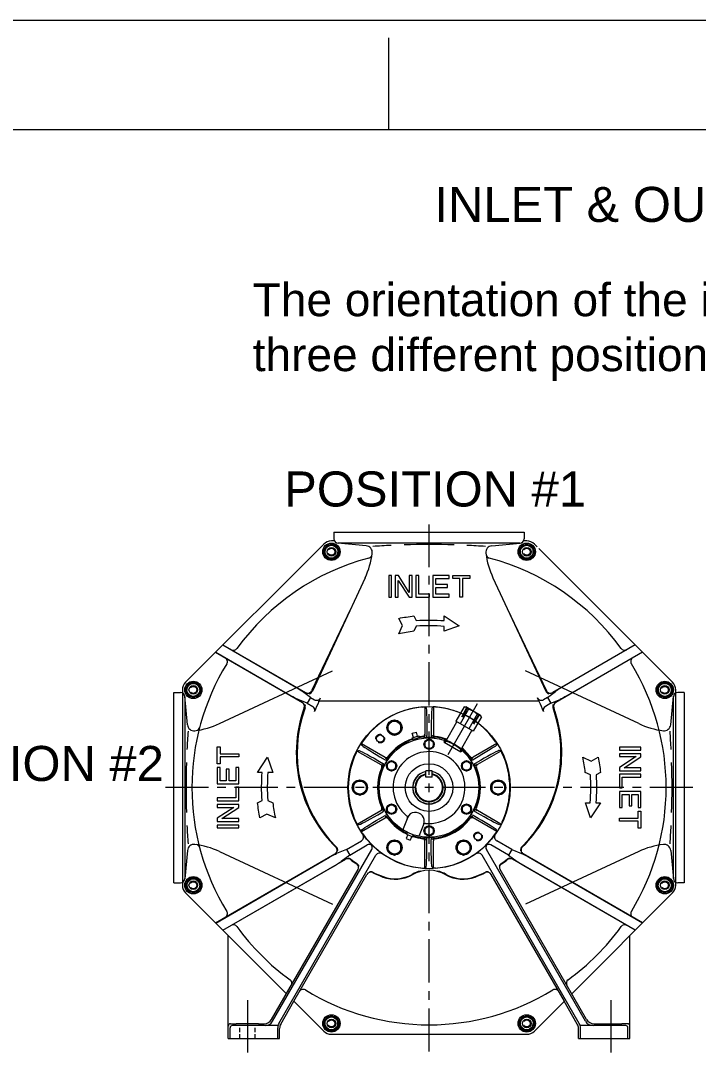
# Model space of a CAD drawing. Header units: millimetres. Extents: x -1229 to 6348, y -522 to 5252.
# Drawn here: x 124 to 1120, y 3737 to 5252 of the extents above; entities that cross this region are included whole.
import ezdxf
from ezdxf.enums import TextEntityAlignment as Align

# ---------------------------------------------------------------- set-up
doc = ezdxf.new("R2010")
doc.units = ezdxf.units.MM
doc.header["$LTSCALE"] = 25.4
doc.linetypes.add('CENTER', pattern=[2, 1.25, -0.25, 0.25, -0.25])
doc.linetypes.add('HIDDEN', pattern=[0.375, 0.25, -0.125])
for name, color, linetype, lineweight in [('CEN', 3, 'CENTER', 5), ('CEN-HIDE', 3, 'CENTER', 5), ('HID', 6, 'HIDDEN', 5), ('HID-HIDE', 6, 'HIDDEN', 5), ('OBJ', 7, 'Continuous', 5), ('TXT', 7, 'Continuous', 5)]:
    doc.layers.add(name, color=color, linetype=linetype, lineweight=lineweight)
doc.layers.add('Title Block', color=7, linetype='Continuous')
doc.styles.add('ACANSTS', font='romans.shx', dxfattribs={"height": 25.4})
doc.styles.add('Roman', font='romans')
doc.styles.get("Standard").update_dxf_attribs({"font": 'arial.ttf'})

# ---------------------------------------------------------------- blocks, each defined once
blk = doc.blocks.new('LONE STAR BLOWER TITLE BLOCK (SIZE A)')
at = {"layer": 'Title Block', "lineweight": 15}
for p, q in [((600.08, 457.2), (0, 457.2)), ((150.02, 444.5), (150.02, 455.22)), ((587.38, 444.5), (12.7, 444.5)), ((587.38, 444.5), (12.7, 444.5))]:
    blk.add_line(p, q, dxfattribs=at)
at = {"layer": 'Title Block', "lineweight": 15, "style": 'ACANSTS'}
for tag, p, height in [('DRAWN_BY', (364.98, 58.05), 3.43), ('DRAWN_DATE', (394.07, 58.26), 3.43), ('DRAWING_SUBTITLE', (444.84, 50.21), 5.14), ('CHECKED_BY', (365.54, 49.27), 3.43), ('CHECK_DATE', (393.59, 49.29), 3.43), ('DRAWING_SUBTITLE', (444.78, 39.35), 5.14), ('ENGINEER', (365.39, 40.85), 3.43), ('ENG_DATE', (393.36, 40.71), 3.43), ('MANUFACTURING', (365.28, 32.27), 3.43), ('MFG_DATE', (393.39, 32.25), 3.43), ('CONTROL', (365.28, 23.7), 3.43), ('CONTROL_DATE', (393.39, 23.67), 3.43), ('CAGE_CODE', (450.28, 23.27), 3.43), ('MODEL_FILE_NAME', (210.7, 15.52), 3.43), ('APPROVED_BY', (364.99, 14.44), 3.43), ('APPROVAL_DATE', (393.18, 14.26), 3.43)]:
    blk.add_attdef(tag, p, '', height=height, dxfattribs=at)
at = {"layer": 'Title Block', "lineweight": 15, "style": 'Roman', "flags": 8}
for tag, height, p in [('DWG_NUMBER', 7.14, (480.3, 29.15)), ('SCALE', 3.43, (454.75, 17.88)), ('SHEETNUMBER', 3.43, (539.89, 17.88)), ('TOTA_SHEETS', 3.43, (556.11, 17.82))]:
    blk.add_attdef(tag, text='', height=height, dxfattribs=at).set_placement(p, align=Align.TOP_LEFT)
at = {"layer": 'Title Block', "lineweight": 15, "style": 'ACANSTS'}
blk.add_attdef('REVISION', text='', height=3.43, dxfattribs=at).set_placement((580.38, 22.69), align=Align.CENTER)

msp = doc.modelspace()

# ---------------------------------------------------------------- linework, layer by layer
at = {"lineweight": 5}
for p, q in [((473.921, 3779.185), (440.925, 3779.185)), ((966.32, 3779.185), (1007.321, 3779.185)), ((429.14, 3757.589), (504.756, 3757.589)), ((943.49, 3757.589), (1019.106, 3757.589))]:
    msp.add_line(p, q, dxfattribs=at)
at = {"layer": 'CEN', "color": 5, "linetype": 'CENTER', "lineweight": 5, "ltscale": 2}
for p, q in [((724.123, 3738.356), (724.123, 4511.901)), ((1111.657, 4125.889), (336.59, 4125.889))]:
    msp.add_line(p, q, dxfattribs=at)
at = {"layer": 'CEN', "color": 5, "linetype": 'Continuous', "lineweight": 5, "ltscale": 0.75}
msp.add_line((752.261, 4174.626), (795.25, 4249.086), dxfattribs=at)
at = {"layer": 'CEN-HIDE', "color": 5, "linetype": 'Continuous', "lineweight": 5, "ltscale": 2}
for p, q in [((457.423, 3813.946), (457.423, 3737.262)), ((990.823, 3813.946), (990.823, 3737.262))]:
    msp.add_line(p, q, dxfattribs=at)
at = {"layer": 'HID', "color": 7, "lineweight": 5, "ltscale": 0.375}
for p, q in [((699.686, 4199.251), (700.513, 4196.502)), ((708.606, 4201.641), (709.264, 4198.846)), ((691.487, 4057.439), (692.619, 4060.01)), ((700.049, 4053.979), (701.022, 4056.615))]:
    msp.add_line(p, q, dxfattribs=at)
at = {"layer": 'HID', "color": 7, "linetype": 'Continuous', "lineweight": 5}
for p, q in [((746.238, 4192.768), (747.946, 4195.726)), ((772.692, 4181.439), (770.984, 4178.48))]:
    msp.add_line(p, q, dxfattribs=at)
at = {"layer": 'HID', "color": 7, "lineweight": 5, "ltscale": 2}
for centre in [(652.281, 4197.731), (795.965, 4054.047)]:
    msp.add_circle(centre, 6.35, dxfattribs=at)
at = {"layer": 'HID-HIDE', "color": 7, "linetype": 'Continuous', "lineweight": 5, "ltscale": 2}
for p, q in [((775.633, 4244.437), (763.437, 4223.312)), ((781.983, 4240.771), (769.787, 4219.646)), ((772.034, 4229.494), (779.552, 4243.484)), ((780.652, 4242.849), (773.134, 4228.859)), ((775.633, 4244.437), (777.902, 4244.437)), ((799.899, 4231.737), (777.902, 4244.437)), ((794.683, 4233.438), (782.487, 4212.314)), ((797.149, 4233.324), (788.792, 4219.819)), ((801.033, 4229.772), (788.837, 4208.648)), ((789.892, 4219.184), (798.249, 4232.689)), ((801.033, 4229.772), (799.899, 4231.737)), ((747.612, 4191.974), (765.138, 4222.33)), ((788.837, 4208.648), (763.437, 4223.312)), ((769.609, 4179.274), (787.135, 4209.63)), ((728.873, 4150.54), (719.373, 4150.54)), ((719.373, 4141.041), (719.373, 4150.54)), ((728.873, 4141.041), (728.873, 4150.54)), ((719.348, 4141.041), (719.348, 4145.954)), ((728.898, 4141.041), (719.348, 4141.041)), ((728.898, 4141.041), (728.898, 4145.954))]:
    msp.add_line(p, q, dxfattribs=at)
at = {"layer": 'HID-HIDE', "color": 7, "lineweight": 5, "ltscale": 2}
for p, q in [((618.412, 4179.588), (620.704, 4180.51)), ((624.763, 4190.589), (625.111, 4188.143))]:
    msp.add_line(p, q, dxfattribs=at)
at = {"layer": 'HID-HIDE', "color": 7, "linetype": 'Continuous', "lineweight": 5}
msp.add_line((746.238, 4192.768), (770.984, 4178.48), dxfattribs=at)
at = {"layer": 'HID-HIDE', "color": 7, "lineweight": 5}
for p, q in [((446.247, 3757.589), (446.247, 3775.846)), ((468.599, 3757.589), (468.599, 3775.846))]:
    msp.add_line(p, q, dxfattribs=at)
at = {"layer": 'HID-HIDE', "color": 7, "lineweight": 5, "ltscale": 2}
for centre in [(580.751, 4472.021), (867.495, 4472.021), (377.992, 4269.262), (1070.255, 4269.262), (377.992, 3982.517), (1070.255, 3982.517), (580.751, 3779.758), (867.495, 3779.758)]:
    msp.add_circle(centre, 5.131, dxfattribs=at)
at = {"layer": 'HID-HIDE', "color": 7, "linetype": 'Continuous', "lineweight": 5, "ltscale": 2}
for centre, radius, start, end in [((776.13, 4237.964), 6.492, 25.615753, 85.615753), ((776.768, 4217.072), 24.266, 42.412046, 77.587954), ((795.18, 4226.966), 6.492, 34.384247, 94.384247), ((707.793, 4097.606), 106.018, 52.254996, 67.745004), ((732.824, 4140.959), 56.816, 72.916281, 74.564396), ((732.824, 4140.959), 56.816, 45.435604, 47.083719), ((724.123, 4125.889), 24.098, 101.367511, 78.632489), ((724.123, 4125.889), 23.781, 101.521345, 78.478655), ((724.123, 4125.889), 20.625, 103.314474, 76.685526), ((724.123, 4125.889), 19.745, 103.995429, 76.004571)]:
    msp.add_arc(centre, radius, start, end, dxfattribs=at)
at = {"layer": 'HID-HIDE', "color": 7, "lineweight": 5, "ltscale": 2, "extrusion": (0, 0, -1)}
for centre, major_axis, ratio, start_param, end_param in [((616.955, 4176.615), (1.463, 2.973), 0.03491045, 4.72019707, 6.24282349), ((617.112, 4176.678), (1.462, 2.974), 0.03491031, -1.56298825, -0.03923226)]:
    msp.add_ellipse(centre, major_axis=major_axis, ratio=ratio, start_param=start_param, end_param=end_param, dxfattribs=at)
at = {"layer": 'HID-HIDE', "color": 7, "lineweight": 5, "ltscale": 2}
for centre, ratio, start_param, end_param in [((626.609, 4193.337), 0.03491045, 4.72019707, 6.24282349), ((626.633, 4193.169), 0.03491031, -1.56298825, -0.03923226)]:
    msp.add_ellipse(centre, major_axis=(-1.844, -2.753), ratio=ratio, start_param=start_param, end_param=end_param, dxfattribs=at)
at = {"layer": 'OBJ', "color": 7, "lineweight": 5}
for p, q in [((584.423, 4500.539), (863.823, 4500.539)), ((584.423, 4500.539), (863.823, 4500.539)), ((584.423, 4500.539), (584.423, 4491.014)), ((863.823, 4500.539), (863.823, 4491.014)), ((569.436, 4483.336), (366.677, 4280.577)), ((585.172, 4488.023), (580.751, 4488.023)), ((632.004, 4480.692), (590.169, 4484.693)), ((857.473, 4484.664), (590.773, 4484.664)), ((816.242, 4480.692), (858.078, 4484.693)), ((867.495, 4488.023), (863.074, 4488.023)), ((882.873, 4479.273), (878.811, 4483.336)), ((1081.57, 4280.577), (885.42, 4476.727)), ((630.269, 4433.693), (552.81, 4267.581)), ((817.977, 4433.693), (895.437, 4267.581)), ((609.249, 4388.615), (551.734, 4268.021)), ((838.997, 4388.615), (896.512, 4268.021)), ((421.253, 4335.153), (528.723, 4273.105)), ((421.439, 4335.339), (542.828, 4265.255)), ((1026.807, 4335.339), (905.418, 4265.255)), ((1026.993, 4335.153), (919.523, 4273.105)), ((410.646, 4324.546), (538.14, 4250.938)), ((410.832, 4324.732), (521.606, 4260.777)), ((1037.6, 4324.546), (910.107, 4250.938)), ((1037.414, 4324.732), (926.641, 4260.777)), ((416.32, 4219.743), (582.432, 4297.203)), ((1031.927, 4219.743), (865.814, 4297.203)), ((349.473, 3986.189), (349.473, 4265.589)), ((349.473, 3986.189), (349.473, 4265.589)), ((349.473, 4265.589), (358.998, 4265.589)), ((361.99, 4269.262), (361.99, 3982.517)), ((369.321, 4218.009), (365.319, 4259.844)), ((365.348, 4259.239), (365.348, 3992.539)), ((545.339, 4249.721), (531.699, 4255.319)), ((550.165, 4258.08), (538.498, 4267.093)), ((550.165, 4258.08), (545.339, 4249.721)), ((550.165, 4258.08), (555.847, 4254.799)), ((562.244, 4252.183), (564.777, 4257.615)), ((886.003, 4252.183), (883.469, 4257.615)), ((898.082, 4258.08), (892.399, 4254.799)), ((898.082, 4258.08), (909.749, 4267.094)), ((898.082, 4258.08), (902.908, 4249.721)), ((902.908, 4249.721), (916.547, 4255.319)), ((1078.926, 4218.009), (1082.927, 4259.844)), ((1082.898, 3992.539), (1082.898, 4259.239)), ((1086.257, 3982.517), (1086.257, 4269.262)), ((1098.773, 4265.589), (1089.248, 4265.589)), ((1098.773, 4265.589), (1098.773, 3986.189)), ((1098.773, 4265.589), (1098.773, 3986.189)), ((545.339, 4249.721), (553.355, 4245.093)), ((885.673, 4252.889), (562.532, 4252.889)), ((717.772, 4244.287), (719.716, 4242.763)), ((717.773, 4244.202), (717.773, 4204.173)), ((730.474, 4244.287), (728.53, 4242.763)), ((730.473, 4244.202), (730.473, 4204.173)), ((902.908, 4249.721), (894.891, 4245.093)), ((720.948, 4211.029), (720.948, 4202.278)), ((727.298, 4211.029), (727.298, 4202.278)), ((699.239, 4199.131), (709.053, 4201.761)), ((699.239, 4199.131), (700.025, 4196.518)), ((699.435, 4205.758), (705.569, 4207.401)), ((701.079, 4199.624), (699.435, 4205.758)), ((707.213, 4201.268), (705.569, 4207.401)), ((709.053, 4201.761), (709.678, 4199.105)), ((618.412, 4179.588), (620.704, 4180.51)), ((618.486, 4179.546), (653.153, 4159.532)), ((624.763, 4190.589), (625.111, 4188.143)), ((624.836, 4190.545), (659.503, 4170.53)), ((823.41, 4190.545), (788.744, 4170.53)), ((829.76, 4179.546), (795.094, 4159.532)), ((823.483, 4190.589), (823.135, 4188.143)), ((829.834, 4179.588), (827.542, 4180.51)), ((648.803, 4165.709), (656.381, 4161.334)), ((651.978, 4171.209), (659.556, 4166.833)), ((796.268, 4171.209), (788.69, 4166.833)), ((799.443, 4165.709), (791.865, 4161.334)), ((618.486, 4072.232), (653.153, 4092.247)), ((648.803, 4086.069), (656.381, 4090.445)), ((799.443, 4086.069), (791.865, 4090.445)), ((829.76, 4072.232), (795.094, 4092.247)), ((624.836, 4061.234), (659.503, 4081.248)), ((651.978, 4080.57), (659.556, 4084.945)), ((692.784, 4082.224), (685.917, 4065.228)), ((796.268, 4080.57), (788.69, 4084.945)), ((823.41, 4061.234), (788.744, 4081.248)), ((618.412, 4072.191), (620.704, 4071.269)), ((624.763, 4061.19), (625.111, 4063.636)), ((691.058, 4057.612), (692.202, 4060.211)), ((716.334, 4072.709), (709.467, 4055.713)), ((823.483, 4061.19), (823.135, 4063.636)), ((829.834, 4072.191), (827.542, 4071.269)), ((602.769, 4035.215), (624.84, 4047.958)), ((692.825, 4056.898), (690.446, 4051.011)), ((690.446, 4051.011), (696.333, 4048.632)), ((691.058, 4057.612), (700.478, 4053.806)), ((698.712, 4054.52), (696.333, 4048.632)), ((700.478, 4053.806), (701.461, 4056.47)), ((717.773, 4007.577), (717.773, 4047.606)), ((720.948, 4040.75), (720.948, 4049.501)), ((727.298, 4040.75), (727.298, 4049.501)), ((730.473, 4007.577), (730.473, 4047.606)), ((845.477, 4035.215), (823.407, 4047.958)), ((369.321, 4033.77), (365.319, 3991.935)), ((410.646, 3927.232), (585.953, 4028.446)), ((416.32, 4032.035), (582.432, 3954.576)), ((602.769, 4035.215), (588.163, 4029.067)), ((602.769, 4035.215), (607.595, 4026.856)), ((607.595, 4026.856), (633.237, 4041.661)), ((840.651, 4026.856), (815.009, 4041.661)), ((845.477, 4035.215), (840.651, 4026.856)), ((845.477, 4035.215), (860.083, 4029.067)), ((1037.6, 3927.232), (862.293, 4028.446)), ((1031.927, 4032.035), (865.814, 3954.576)), ((1078.926, 4033.77), (1082.927, 3991.935)), ((410.832, 3927.046), (578.002, 4023.562)), ((421.439, 3916.44), (601.811, 4020.577)), ((607.595, 4026.856), (594.968, 4017.281)), ((840.651, 4026.856), (853.279, 4017.281)), ((1026.807, 3916.44), (846.436, 4020.577)), ((1037.414, 3927.046), (870.244, 4023.562)), ((421.253, 3916.625), (585.12, 4011.234)), ((717.772, 4007.491), (719.716, 4009.016)), ((730.474, 4007.491), (728.53, 4009.016)), ((1026.993, 3916.625), (863.127, 4011.234)), ((349.473, 3986.189), (358.998, 3986.189)), ((1098.773, 3986.189), (1089.248, 3986.189)), ((429.14, 3757.589), (429.14, 3908.738)), ((1019.106, 3757.589), (1019.106, 3908.738)), ((506.457, 3778.814), (525.713, 3812.166)), ((525.466, 3812.412), (569.436, 3768.443)), ((878.811, 3768.443), (922.78, 3812.412)), ((941.789, 3778.814), (922.533, 3812.166)), ((432.023, 3757.589), (432.023, 3773.337)), ((432.442, 3779.185), (440.925, 3779.185)), ((502.338, 3776.639), (435.325, 3776.639)), ((473.921, 3779.185), (481.926, 3779.185)), ((501.873, 3757.589), (501.873, 3773.236)), ((504.756, 3757.589), (504.756, 3772.464)), ((943.49, 3757.589), (943.49, 3772.464)), ((1012.921, 3776.639), (945.909, 3776.639)), ((946.373, 3757.589), (946.373, 3773.236)), ((1015.804, 3779.185), (1007.321, 3779.185)), ((1016.223, 3757.589), (1016.223, 3773.337)), ((580.751, 3763.756), (867.495, 3763.756))]:
    msp.add_line(p, q, dxfattribs=at)
at = {"layer": 'OBJ', "lineweight": 5}
for p, q in [((494.394, 3782.989), (639.895, 4035.004)), ((953.852, 3782.989), (808.352, 4035.004)), ((503.575, 3779.586), (646.191, 4026.606)), ((944.672, 3779.586), (802.055, 4026.606)), ((492.924, 3785.535), (619.881, 4005.43)), ((525.466, 3812.412), (632.883, 3998.463)), ((922.78, 3812.412), (815.364, 3998.463)), ((955.322, 3785.535), (828.366, 4005.43)), ((366.677, 3971.202), (514.673, 3823.205)), ((933.573, 3823.205), (1081.57, 3971.202))]:
    msp.add_line(p, q, dxfattribs=at)
at = {"layer": 'OBJ', "color": 7, "lineweight": 5}
for points in [[(583.597, 4482.645), (572.974, 4479.798), (570.127, 4469.174), (577.904, 4461.397), (588.528, 4464.244), (591.375, 4474.867)], [(877.02, 4477.52), (867.495, 4483.019), (857.97, 4477.52), (857.97, 4466.522), (867.495, 4461.022), (877.02, 4466.522)], [(669.09, 4405.289), (669.09, 4437.039), (664.856, 4437.039), (664.856, 4405.289)], [(699.358, 4405.289), (699.358, 4437.039), (695.125, 4437.039), (695.125, 4412.387), (679.038, 4437.039), (674.381, 4437.039), (674.381, 4405.289), (678.615, 4405.289), (678.615, 4429.942), (694.701, 4405.289)], [(724.546, 4405.289), (724.546, 4409.523), (708.883, 4409.523), (708.883, 4437.039), (704.65, 4437.039), (704.65, 4405.289)], [(753.545, 4405.289), (753.545, 4409.523), (734.071, 4409.523), (734.071, 4419.577), (751.005, 4419.577), (751.005, 4423.81), (734.071, 4423.81), (734.071, 4432.806), (753.545, 4432.806), (753.545, 4437.039), (729.838, 4437.039), (729.838, 4405.289)], [(769.208, 4405.289), (769.208, 4432.806), (758.836, 4432.806), (758.836, 4437.039), (783.813, 4437.039), (783.813, 4432.806), (773.441, 4432.806), (773.441, 4405.289)], [(372.492, 4278.787), (366.993, 4269.262), (372.492, 4259.737), (383.491, 4259.737), (388.99, 4269.262), (383.491, 4278.787)], [(1080.878, 4266.415), (1078.032, 4277.039), (1067.408, 4279.886), (1059.631, 4272.108), (1062.477, 4261.485), (1073.101, 4258.638)], [(682.848, 4219.377), (673.323, 4224.876), (663.798, 4219.377), (663.798, 4208.378), (673.323, 4202.879), (682.848, 4208.378)], [(717.773, 4185.723), (724.123, 4182.057), (730.473, 4185.723), (730.473, 4193.056), (724.123, 4196.722), (717.773, 4193.056)], [(444.723, 4170.974), (417.206, 4170.974), (417.206, 4160.603), (412.973, 4160.603), (412.973, 4185.579), (417.206, 4185.579), (417.206, 4175.208), (444.723, 4175.208)], [(1003.523, 4180.923), (1035.273, 4180.923), (1035.273, 4185.156), (1003.523, 4185.156)], [(669.131, 4150.307), (675.481, 4153.973), (675.481, 4161.306), (669.131, 4164.972), (662.781, 4161.306), (662.781, 4153.973)], [(772.766, 4161.306), (772.766, 4153.973), (779.116, 4150.307), (785.466, 4153.973), (785.466, 4161.306), (779.116, 4164.972)], [(1003.523, 4150.654), (1035.273, 4150.654), (1035.273, 4154.888), (1010.621, 4154.888), (1035.273, 4170.974), (1035.273, 4175.631), (1003.523, 4175.631), (1003.523, 4171.398), (1028.175, 4171.398), (1003.523, 4155.311)], [(444.723, 4155.311), (440.49, 4155.311), (440.49, 4135.838), (430.436, 4135.838), (430.436, 4152.771), (426.202, 4152.771), (426.202, 4135.838), (417.206, 4135.838), (417.206, 4155.311), (412.973, 4155.311), (412.973, 4131.604), (444.723, 4131.604)], [(622.523, 4136.888), (612.998, 4131.389), (612.998, 4120.39), (622.523, 4114.891), (632.048, 4120.39), (632.048, 4131.389)], [(825.723, 4114.891), (835.248, 4120.39), (835.248, 4131.389), (825.723, 4136.888), (816.198, 4131.389), (816.198, 4120.39)], [(1003.523, 4125.466), (1007.756, 4125.466), (1007.756, 4141.129), (1035.273, 4141.129), (1035.273, 4145.363), (1003.523, 4145.363)], [(444.723, 4126.313), (440.49, 4126.313), (440.49, 4110.649), (412.973, 4110.649), (412.973, 4106.416), (444.723, 4106.416)], [(1003.523, 4096.468), (1007.756, 4096.468), (1007.756, 4115.941), (1017.811, 4115.941), (1017.811, 4099.008), (1022.044, 4099.008), (1022.044, 4115.941), (1031.04, 4115.941), (1031.04, 4096.468), (1035.273, 4096.468), (1035.273, 4120.174), (1003.523, 4120.174)], [(444.723, 4101.124), (412.973, 4101.124), (412.973, 4096.891), (437.625, 4096.891), (412.973, 4080.804), (412.973, 4076.148), (444.723, 4076.148), (444.723, 4080.381), (420.071, 4080.381), (444.723, 4096.468)], [(675.481, 4090.473), (675.481, 4097.806), (669.131, 4101.472), (662.781, 4097.806), (662.781, 4090.473), (669.131, 4086.807)], [(779.116, 4101.472), (772.766, 4097.806), (772.766, 4090.473), (779.116, 4086.807), (785.466, 4090.473), (785.466, 4097.806)], [(1003.523, 4080.804), (1031.04, 4080.804), (1031.04, 4091.176), (1035.273, 4091.176), (1035.273, 4066.199), (1031.04, 4066.199), (1031.04, 4076.571), (1003.523, 4076.571)], [(444.723, 4070.856), (412.973, 4070.856), (412.973, 4066.623), (444.723, 4066.623)], [(730.473, 4066.056), (724.123, 4069.722), (717.773, 4066.056), (717.773, 4058.723), (724.123, 4055.057), (730.473, 4058.723)], [(663.798, 4043.4), (663.798, 4032.402), (673.323, 4026.903), (682.848, 4032.402), (682.848, 4043.4), (673.323, 4048.9)], [(765.398, 4032.402), (774.923, 4026.903), (784.448, 4032.402), (784.448, 4043.4), (774.923, 4048.9), (765.398, 4043.4)], [(367.368, 3985.364), (370.215, 3974.74), (380.838, 3971.893), (388.615, 3979.67), (385.769, 3990.294), (375.145, 3993.141)], [(1075.754, 3972.992), (1081.253, 3982.517), (1075.754, 3992.042), (1064.755, 3992.042), (1059.256, 3982.517), (1064.755, 3972.992)], [(571.226, 3774.259), (580.751, 3768.759), (590.276, 3774.259), (590.276, 3785.257), (580.751, 3790.756), (571.226, 3785.257)], [(864.649, 3769.134), (875.273, 3771.981), (878.119, 3782.605), (870.342, 3790.382), (859.718, 3787.535), (856.872, 3776.911)]]:
    msp.add_lwpolyline(points, close=True, dxfattribs=at)
for points in [[(705.367, 4371.115, -0.03638238), (746.348, 4370.863), (746.348, 4377.856), (768.573, 4363.06), (746.348, 4355.469), (746.348, 4362.501, 0.03746782), (705.395, 4362.764), (701.898, 4355.33, 0.02113884), (679.673, 4351.57), (685.229, 4363.997), (679.673, 4374.254, -0.01947021), (701.898, 4377.717)], [(478.897, 4107.133, -0.03638238), (479.15, 4148.114), (472.157, 4148.114), (486.953, 4170.339), (494.544, 4148.114), (487.511, 4148.114, 0.03746782), (487.249, 4107.161), (494.682, 4103.664, 0.02113884), (498.443, 4081.439), (486.016, 4086.996), (475.758, 4081.439, -0.01947021), (472.295, 4103.664)], [(969.349, 4144.646, -0.03638238), (969.096, 4103.664), (976.089, 4103.664), (961.294, 4081.439), (953.702, 4103.664), (960.735, 4103.664, 0.03746782), (960.997, 4144.618), (953.564, 4148.114, 0.02113884), (949.804, 4170.339), (962.231, 4164.783), (972.488, 4170.339, -0.01947021), (975.951, 4148.114)]]:
    msp.add_lwpolyline(points, format="xyb", close=True, dxfattribs=at)
for centre, radius in [((580.751, 4472.021), 12.7), ((580.751, 4472.021), 11.087), ((867.495, 4472.021), 12.7), ((867.495, 4472.021), 11.087), ((580.751, 4472.021), 9.525), ((580.751, 4472.021), 6.35), ((867.495, 4472.021), 9.525), ((867.495, 4472.021), 6.35), ((377.992, 4269.262), 12.7), ((377.992, 4269.262), 11.087), ((377.992, 4269.262), 9.525), ((377.992, 4269.262), 6.35), ((1070.255, 4269.262), 12.7), ((1070.255, 4269.262), 11.087), ((1070.255, 4269.262), 9.525), ((1070.255, 4269.262), 6.35), ((724.123, 4125.889), 119.126), ((673.323, 4213.878), 11.087), ((673.323, 4213.878), 9.525), ((652.281, 4197.731), 5.359), ((724.123, 4125.889), 73.025), ((724.123, 4189.389), 7.442), ((724.123, 4189.389), 6.35), ((669.131, 4157.639), 7.442), ((779.116, 4157.639), 7.442), ((669.131, 4157.639), 6.35), ((724.123, 4125.889), 34.925), ((779.116, 4157.639), 6.35), ((622.523, 4125.889), 11.087), ((622.523, 4125.889), 9.525), ((825.723, 4125.889), 11.087), ((825.723, 4125.889), 9.525), ((669.131, 4094.139), 7.442), ((669.131, 4094.139), 6.35), ((779.116, 4094.139), 7.442), ((779.116, 4094.139), 6.35), ((724.123, 4062.389), 7.442), ((724.123, 4062.389), 6.35), ((795.965, 4054.047), 5.359), ((673.323, 4037.901), 11.087), ((673.323, 4037.901), 9.525), ((774.923, 4037.901), 11.087), ((774.923, 4037.901), 9.525), ((377.992, 3982.517), 12.7), ((377.992, 3982.517), 11.087), ((377.992, 3982.517), 9.525), ((377.992, 3982.517), 6.35), ((1070.255, 3982.517), 12.7), ((1070.255, 3982.517), 11.087), ((1070.255, 3982.517), 9.525), ((1070.255, 3982.517), 6.35), ((580.751, 3779.758), 12.7), ((580.751, 3779.758), 11.087), ((580.751, 3779.758), 9.525), ((580.751, 3779.758), 6.35), ((867.495, 3779.758), 12.7), ((867.495, 3779.758), 11.087), ((867.495, 3779.758), 9.525), ((867.495, 3779.758), 6.35)]:
    msp.add_circle(centre, radius, dxfattribs=at)
for centre, radius, start, end in [((580.751, 4472.021), 16.002, 90, 135), ((590.773, 4491.014), 6.35, 180, 270), ((724.123, 3296.258), 1186.41, 88.22997, 91.77003), ((857.473, 4491.014), 6.35, 270, 0), ((867.495, 4472.021), 16.002, 45, 90), ((520.923, 4484.682), 120.65, 335, 352.963068), ((631.085, 4471.084), 9.652, 352.963068, 84.536427), ((634.117, 4468.815), 6.35, 284.706506, 352.020787), ((724.123, 3296.258), 1186.41, 92.690727, 93.994622), ((724.123, 3296.258), 1186.41, 86.005378, 87.309273), ((817.161, 4471.084), 9.652, 95.463573, 187.036932), ((927.323, 4484.682), 120.65, 187.036932, 205), ((814.13, 4468.815), 6.35, 187.979213, 255.293494), ((724.123, 4125.889), 348.191, 104.706506, 144.1077), ((724.123, 4125.889), 348.191, 35.8923, 75.293494), ((421.656, 4310.857), 6.35, 328.552914, 60), ((436.902, 4333.744), 6.35, 240, 324.1077), ((1011.344, 4333.744), 6.35, 215.8923, 300), ((1026.59, 4310.857), 6.35, 120, 211.447086), ((724.123, 4125.889), 348.191, 148.552914, 211.447086), ((724.123, 4125.889), 348.191, 328.552914, 31.447086), ((377.992, 4269.262), 16.002, 135, 180), ((1070.255, 4269.262), 16.002, 0, 45), ((358.998, 4259.239), 6.35, 0, 90), ((546.003, 4270.755), 6.35, 240, 334.502286), ((546.003, 4270.755), 7.51, 285.969671, 335), ((559.022, 4260.299), 6.35, 240, 334.997806), ((889.224, 4260.299), 6.35, 205.002194, 300), ((902.243, 4270.755), 7.51, 205, 254.030329), ((902.243, 4270.755), 6.35, 205.497714, 300), ((1089.248, 4259.239), 6.35, 90, 180), ((724.123, 4176.689), 194.914, 160.026422, 195.107282), ((724.123, 4176.689), 193.675, 160.026422, 225.274855), ((534.965, 4245.439), 6.35, 340.026422, 60), ((534.965, 4245.439), 7.589, 340.026422, 20.013211), ((550.18, 4239.593), 6.35, 340.118185, 60), ((724.123, 4176.689), 178.618, 154.997806, 160.118185), ((724.123, 4125.889), 118.567, 94.597202, 145.402798), ((724.123, 4125.889), 118.567, 34.597202, 85.402798), ((724.123, 4176.689), 193.675, 314.725145, 19.973578), ((724.123, 4176.689), 178.618, 19.881815, 25.002194), ((898.066, 4239.593), 6.35, 120, 199.881815), ((913.282, 4245.439), 7.589, 159.986789, 199.973578), ((913.282, 4245.439), 6.35, 120, 199.973578), ((724.123, 4176.689), 194.914, 18.085844, 19.973578), ((724.123, 4176.689), 194.914, 344.892718, 18.085844), ((378.929, 4218.928), 9.652, 185.463573, 277.036932), ((365.331, 4329.089), 120.65, 277.036932, 295), ((381.197, 4215.896), 6.35, 277.979213, 345.293494), ((1082.916, 4329.089), 120.65, 245, 262.963068), ((1069.317, 4218.928), 9.652, 262.963068, 354.536427), ((1553.754, 4125.889), 1186.41, 176.005378, 177.309273), ((724.123, 4125.889), 75.574, 108.812941, 142.971153), ((724.123, 4125.889), 75.574, 97.028847, 101.187059), ((724.123, 4125.889), 74.811, 96.53425, 101.166004), ((714.471, 4204.173), 3.302, 277.028847, 0), ((715.234, 4203.495), 3.302, 276.53425, 0), ((717.646, 4202.278), 3.302, 274.846517, 0), ((724.123, 4125.889), 73.361, 85.153483, 94.846517), ((730.6, 4202.278), 3.302, 180, 265.153483), ((732.662, 4203.182), 3.302, 180, 263.696101), ((733.775, 4204.173), 3.302, 180, 262.971153), ((724.123, 4125.889), 74.461, 69.820374, 83.696101), ((724.123, 4125.889), 75.574, 69.674279, 82.971153), ((-105.508, 4125.889), 1186.41, 2.690727, 3.994622), ((724.123, 4125.889), 74.461, 117.182505, 143.696101), ((724.123, 4125.889), 74.461, 36.303899, 50.179626), ((724.123, 4125.889), 75.574, 37.028847, 50.325721), ((724.123, 4125.889), 118.567, 154.597202, 205.402798), ((724.123, 4125.889), 73.361, 145.153483, 154.846517), ((661.154, 4173.39), 3.302, 240, 322.971153), ((661.207, 4169.693), 3.302, 240, 325.153483), ((661.455, 4171.93), 3.302, 240, 323.696101), ((724.123, 4125.889), 52.797, 264.573562, 231.426438), ((786.791, 4171.93), 3.302, 216.303899, 300), ((724.123, 4125.889), 73.361, 25.153483, 34.846517), ((787.039, 4169.693), 3.302, 214.846517, 300), ((787.093, 4173.39), 3.302, 217.028847, 300), ((724.123, 4125.889), 118.567, 334.597202, 25.402798), ((1553.754, 4125.889), 1186.41, 178.22997, 181.77003), ((724.123, 4125.889), 75.574, 157.028847, 202.971153), ((724.123, 4125.889), 74.461, 156.303899, 203.696101), ((651.502, 4156.672), 3.302, 337.028847, 60), ((652.917, 4157.141), 3.302, 336.303899, 60), ((654.73, 4158.475), 3.302, 334.846517, 60), ((793.516, 4158.475), 3.302, 120, 205.153483), ((795.33, 4157.141), 3.302, 120, 203.696101), ((724.123, 4125.889), 74.461, 336.303899, 23.696101), ((796.745, 4156.672), 3.302, 120, 202.971153), ((724.123, 4125.889), 75.574, 337.028847, 22.971153), ((-105.508, 4125.889), 1186.41, 358.22997, 1.77003), ((723.654, 4177.261), 194.611, 195.305816, 225.491971), ((724.593, 4177.261), 194.611, 314.508029, 344.694184), ((651.502, 4095.107), 3.302, 300, 22.971153), ((652.917, 4094.638), 3.302, 300, 23.696101), ((654.73, 4093.304), 3.302, 300, 25.153483), ((724.123, 4125.889), 73.361, 205.153483, 214.846517), ((724.123, 4125.889), 73.361, 325.153483, 334.846517), ((793.516, 4093.304), 3.302, 154.846517, 240), ((795.33, 4094.638), 3.302, 156.303899, 240), ((796.745, 4095.107), 3.302, 157.028847, 240), ((661.154, 4078.389), 3.302, 37.028847, 120), ((661.207, 4082.086), 3.302, 34.846517, 120), ((661.455, 4079.849), 3.302, 36.303899, 120), ((724.123, 4125.889), 75.574, 217.028847, 244.152434), ((724.123, 4125.889), 74.461, 216.303899, 244.121052), ((689.144, 4082.031), 3.302, 338, 51.426438), ((724.123, 4125.889), 74.461, 276.303899, 323.696101), ((724.123, 4125.889), 75.574, 277.028847, 322.971153), ((786.791, 4079.849), 3.302, 60, 143.696101), ((787.039, 4082.086), 3.302, 60, 145.153483), ((787.093, 4078.389), 3.302, 60, 142.971153), ((1553.754, 4125.889), 1186.41, 182.690727, 183.994622), ((724.123, 4125.889), 118.567, 214.597202, 265.402798), ((687.4, 4064.628), 1.6, 158, 239.059691), ((718.818, 4070.042), 3.302, 84.573562, 158), ((724.123, 4125.889), 118.567, 274.597202, 325.402798), ((-105.508, 4125.889), 1186.41, 356.005378, 357.309273), ((621.665, 4053.457), 6.35, 300, 35.258203), ((724.123, 4125.889), 75.574, 251.847566, 262.971153), ((724.123, 4125.889), 74.461, 251.878948, 263.696101), ((707.984, 4056.312), 1.6, 256.940309, 338), ((714.471, 4047.606), 3.302, 0, 82.971153), ((715.585, 4048.597), 3.302, 0, 83.696101), ((717.646, 4049.501), 3.302, 0, 85.153483), ((724.123, 4125.889), 73.361, 265.153483, 274.846517), ((730.6, 4049.501), 3.302, 94.846517, 180), ((732.662, 4048.597), 3.302, 96.303899, 180), ((733.775, 4047.606), 3.302, 97.028847, 180), ((826.582, 4053.457), 6.35, 144.741797, 240), ((378.929, 4032.851), 9.652, 82.963068, 174.536427), ((365.331, 3922.689), 120.65, 65, 82.963068), ((381.197, 4035.883), 6.35, 14.706506, 82.020787), ((582.778, 4033.945), 6.35, 300, 45.491971), ((582.778, 4033.945), 7.209, 352.739319, 45.478639), ((636.412, 4036.162), 6.35, 57.979861, 120), ((634.395, 4038.179), 6.35, 330, 32.020139), ((651.691, 4023.431), 6.35, 54.741797, 150), ((796.556, 4023.431), 6.35, 30, 125.258203), ((813.851, 4038.179), 6.35, 147.979861, 210), ((811.834, 4036.162), 6.35, 60, 122.020139), ((865.468, 4033.945), 7.209, 134.521361, 187.260681), ((865.468, 4033.945), 6.35, 134.508029, 240), ((1082.916, 3922.689), 120.65, 97.036932, 115), ((1069.317, 4032.851), 9.652, 5.463573, 97.036932), ((604.986, 4015.078), 6.35, 53.8074, 120), ((604.986, 4015.078), 7.103, 53.410001, 86.705001), ((723.654, 4177.261), 194.611, 233.8074, 237.060847), ((724.123, 4176.689), 193.675, 233.610016, 236.852715), ((614.381, 4008.605), 6.35, 330, 57.060847), ((614.381, 4008.605), 7.063, 13.525036, 57.050071), ((833.865, 4008.605), 7.063, 122.949929, 166.474964), ((833.865, 4008.605), 6.35, 122.939153, 210), ((724.123, 4176.689), 193.675, 303.133397, 306.389984), ((724.593, 4177.261), 194.611, 302.939153, 306.1926), ((843.261, 4015.078), 7.103, 93.294999, 126.589999), ((843.261, 4015.078), 6.35, 60, 126.1926), ((638.382, 3995.288), 6.35, 64.892398, 150), ((638.382, 3995.288), 6.969, 64.520019, 107.26001), ((723.654, 4177.261), 194.611, 244.892398, 249.784598), ((724.123, 4176.689), 193.675, 244.70827, 249.596374), ((674.312, 4042.778), 51.363, 249.596374, 299.357859), ((674.312, 4042.778), 50.8, 249.596374, 299.357859), ((724.123, 3954.226), 50.8, 104.361512, 119.357859), ((724.123, 3954.226), 50.237, 60.642141, 119.357859), ((724.123, 3954.226), 50.8, 60.642141, 75.638488), ((773.934, 4042.778), 51.363, 240.642141, 290.403626), ((773.934, 4042.778), 50.8, 240.642141, 290.403626), ((724.123, 4176.689), 193.675, 290.403626, 295.29173), ((724.593, 4177.261), 194.611, 290.215402, 295.107602), ((809.864, 3995.288), 6.969, 72.73999, 115.479981), ((809.864, 3995.288), 6.35, 30, 115.107602), ((358.998, 3992.539), 6.35, 270, 0), ((377.992, 3982.517), 16.002, 180, 225), ((1070.255, 3982.517), 16.002, 315, 0), ((1089.248, 3992.539), 6.35, 180, 270), ((421.656, 3940.921), 6.35, 300, 31.447086), ((1026.59, 3940.921), 6.35, 148.552914, 240), ((436.902, 3918.035), 6.35, 35.8923, 120), ((1011.344, 3918.035), 6.35, 60, 144.1077), ((724.123, 4125.889), 348.191, 215.8923, 234.1077), ((724.123, 4125.889), 348.191, 305.8923, 324.1077), ((516.269, 3838.668), 6.35, 330, 54.1077), ((931.978, 3838.668), 6.35, 125.8923, 210), ((539.155, 3823.422), 6.35, 58.552914, 150), ((724.123, 4125.889), 348.191, 238.552914, 301.447086), ((909.091, 3823.422), 6.35, 30, 121.447086), ((432.442, 3775.883), 3.302, 90, 180), ((435.325, 3773.337), 3.302, 90, 180), ((481.926, 3791.885), 12.7, 270, 330), ((483.396, 3789.339), 12.7, 270, 330), ((514.573, 3773.236), 12.7, 150, 180), ((517.456, 3772.464), 12.7, 150, 180), ((930.79, 3772.464), 12.7, 0, 30), ((933.673, 3773.236), 12.7, 0, 30), ((964.851, 3789.339), 12.7, 210, 270), ((966.32, 3791.885), 12.7, 210, 270), ((1012.921, 3773.337), 3.302, 0, 90), ((1015.804, 3775.883), 3.302, 0, 90), ((580.751, 3779.758), 16.002, 225, 270), ((867.495, 3779.758), 16.002, 270, 315)]:
    msp.add_arc(centre, radius, start, end, dxfattribs=at)
at = {"layer": 'OBJ', "color": 7, "lineweight": 5, "extrusion": (0, 0, -1)}
for centre, major_axis, ratio, start_param, end_param in [((528.507, 4272.731), (10.288, -5.94), 0.03634822, 4.71238898, 6.02031368), ((926.425, 4261.151), (-10.288, -5.94), 0.03634822, 4.71238898, 6.02031368), ((714.469, 4244.063), (3.306, 0.22), 0.03491045, 4.72019707, 6.24282349), ((714.602, 4243.958), (3.306, 0.22), 0.03491031, -1.56298825, -0.03923226), ((719.676, 4211.029), (0, -31.75), 0.0400641, 3.17299791, 4.71238898), ((704.851, 4197.813), (-4.826, -1.293), 0.0661273, 3.14159265, 6.28318531), ((616.955, 4176.615), (1.463, 2.973), 0.03491045, 4.72019707, 6.24282349), ((617.112, 4176.678), (1.462, 2.974), 0.03491031, -1.56298825, -0.03923226), ((648.167, 4164.608), (27.496, -15.875), 0.0400641, 3.17299791, 4.71238898), ((795.632, 4172.31), (-27.496, -15.875), 0.0400641, 3.17299791, 4.71238898), ((821.613, 4193.169), (1.844, -2.753), 0.03491031, -1.56298825, -0.03923226), ((821.637, 4193.337), (1.844, -2.753), 0.03491045, 4.72019707, 6.24282349), ((652.614, 4079.469), (27.496, 15.875), 0.0400641, 3.17299791, 4.71238898), ((800.079, 4087.171), (-27.496, 15.875), 0.0400641, 3.17299791, 4.71238898), ((626.609, 4058.442), (-1.844, 2.753), 0.03491045, 4.72019707, 6.24282349), ((626.633, 4058.609), (-1.844, 2.753), 0.03491031, -1.56298825, -0.03923226), ((578.218, 4023.188), (10.404, 6.007), 0.03594165, 4.71238898, 6.00506321), ((728.57, 4040.75), (0, 31.75), 0.0400641, 3.17299791, 4.71238898), ((863.342, 4011.608), (-10.404, 6.007), 0.03594165, 4.71238898, 6.00506321), ((733.644, 4007.821), (-3.306, -0.22), 0.03491031, -1.56298825, -0.03923226), ((733.778, 4007.716), (-3.306, -0.22), 0.03491045, 4.72019707, 6.24282349)]:
    msp.add_ellipse(centre, major_axis=major_axis, ratio=ratio, start_param=start_param, end_param=end_param, dxfattribs=at)
at = {"layer": 'OBJ', "color": 7, "lineweight": 5}
for centre, major_axis, ratio, start_param, end_param in [((919.739, 4272.731), (-10.288, -5.94), 0.03634822, 4.71238898, 6.02031368), ((521.821, 4261.151), (10.288, -5.94), 0.03634822, 4.71238898, 6.02031368), ((728.57, 4211.029), (0, -31.75), 0.0400641, 3.17299791, 4.71238898), ((733.644, 4243.958), (-3.306, 0.22), 0.03491031, -1.56298825, -0.03923226), ((733.778, 4244.063), (-3.306, 0.22), 0.03491045, 4.72019707, 6.24282349), ((705.056, 4197.047), (12.044, 3.499), 0.0911361, 1.97916635, 3.00639318), ((626.609, 4193.337), (-1.844, -2.753), 0.03491045, 4.72019707, 6.24282349), ((626.633, 4193.169), (-1.844, -2.753), 0.03491031, -1.56298825, -0.03923226), ((652.614, 4172.31), (27.496, -15.875), 0.0400641, 3.17299791, 4.71238898), ((690.04, 4192.265), (3.049, 1.485), 0.04547472, 4.71238046, 6.18060537), ((800.079, 4164.608), (-27.496, -15.875), 0.0400641, 3.17299791, 4.71238898), ((831.134, 4176.678), (-1.462, 2.974), 0.03491031, -1.56298825, -0.03923226), ((831.292, 4176.615), (-1.463, 2.973), 0.03491045, 4.72019707, 6.24282349), ((704.559, 4077.467), (-11.775, 4.758), 0.93772125, 3.14159265, 6.28318531), ((616.955, 4075.164), (1.463, -2.973), 0.03491045, 4.72019707, 6.24282349), ((617.112, 4075.101), (1.462, -2.974), 0.03491031, -1.56298825, -0.03923226), ((648.167, 4087.171), (27.496, 15.875), 0.0400641, 3.17299791, 4.71238898), ((795.632, 4079.469), (-27.496, 15.875), 0.0400641, 3.17299791, 4.71238898), ((821.613, 4058.609), (1.844, 2.753), 0.03491031, -1.56298825, -0.03923226), ((821.637, 4058.442), (1.844, 2.753), 0.03491045, 4.72019707, 6.24282349), ((719.676, 4040.75), (0, 31.75), 0.0400641, 3.17299791, 4.71238898), ((870.028, 4023.188), (-10.404, 6.007), 0.03594165, 4.71238898, 6.00506321), ((584.904, 4011.608), (10.404, 6.007), 0.03594165, 4.71238898, 6.00506321), ((714.469, 4007.716), (3.306, -0.22), 0.03491045, 4.72019707, 6.24282349), ((714.602, 4007.821), (3.306, -0.22), 0.03491031, -1.56298825, -0.03923226)]:
    msp.add_ellipse(centre, major_axis=major_axis, ratio=ratio, start_param=start_param, end_param=end_param, dxfattribs=at)

# ---------------------------------------------------------------- block references
at = {"xscale": 12.62788581092365, "yscale": 12.62788581092365, "zscale": 12.62788581092365}
msp.add_blockref('LONE STAR BLOWER TITLE BLOCK (SIZE A)', (-1229.185, -521.948), dxfattribs=at)

# ---------------------------------------------------------------- texts
at = {"lineweight": 5, "insert": (465.238, 4866.089), "char_height": 48.37777, "attachment_point": 1}
msp.add_mtext_dynamic_manual_height_columns('The orientation of the inlet and outlet is selectable from any of the \\Pthree different positions, as viewed when facing the exterior of the part:', width=2500.88649, gutter_width=25.4, heights=[0], dxfattribs=at)
at = {"layer": 'TXT', "color": 18, "lineweight": 5, "true_color": 0x4c0000}
msp.add_text('INLET & OUTLET ORIENTATION OPTIONS', height=51.435, dxfattribs=at).set_placement((1446.451, 4956.09), align=Align.CENTER)
at = {"layer": 'TXT', "lineweight": 5}
for s, p in [('POSITION #1', (732.98, 4538.408)), ('POSITION #2', (113.157, 4135.551))]:
    msp.add_text(s, height=51.435, dxfattribs=at).set_placement(p, align=Align.CENTER)

doc.saveas('drawing.dxf')
